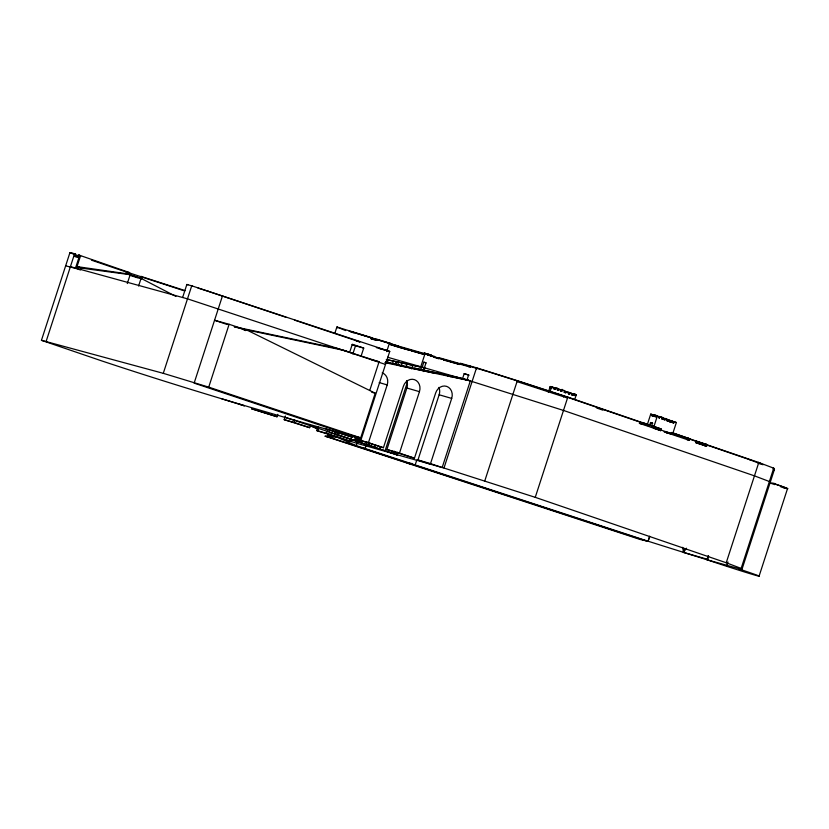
<?xml version="1.0" encoding="UTF-8"?>
<svg xmlns="http://www.w3.org/2000/svg" width="829" height="829" viewBox="0 0 829 829"><rect width="100%" height="100%" fill="white"/><g stroke="black" fill="none" stroke-linecap="round" stroke-linejoin="round"><path stroke-width="1.24" d="M41.45 340.315L163.282 373.33L191.727 285.808L389.744 351.413L361.309 438.935C274.109 414.79 187.261 389.35 101.397 360.791L41.45 340.315L69.885 252.793L75.543 253.923L74.942 255.788L78.102 256.845L78.703 254.98L80.527 255.85L76.682 267.694M46.217 341.144L74.651 253.622M79.667 255.301L75.429 268.337L80.382 269.933L81.812 268.192L130.163 274.71L141.075 278.368L175.903 296.419M126.65 273.674L127.262 271.819L129.065 272.399L128.454 274.254L129.065 272.399M126.961 274.316L127.728 271.953L78.703 254.98M127.293 283.539L130.163 274.71L127.127 273.808L76.859 266.586L75.429 268.337L65.657 265.829M140.94 276.378C140.225 281.145 140.474 274.782 142.205 276.782L141.438 279.155M138.588 286.026L141.075 278.368L141.604 278.648L127.127 273.808M182.618 297.507L186.857 284.471L192.442 286.057M222.566 295.601L194.131 383.122L361.309 438.935M163.282 373.33L208.721 387.133L229.136 324.284L247.788 330.502L375.216 393.205L360.698 437.867L346.107 433.857M277.041 416.759L251.55 408.77L277.041 416.759L277.85 414.303M310.471 425.225L309.673 427.681L284.181 419.692L285.373 416.003M284.181 419.692L293.922 422.407L294.72 419.951M334.916 333.082L336.885 327.02L371.92 337.724L371.61 338.647L371.92 337.724M337.102 328.118L337.403 327.196M705.21 445.204L705.52 444.261L758.794 462.509L773.716 468.178L774.483 469.266L741.914 569.513L741.147 568.425L726.225 562.756L535.254 497.338L443.981 468.043L356.895 443.308L316.802 430.614L317.994 426.914M316.802 430.614L326.543 433.329L327.341 430.873M352.812 354.035L355.486 345.828L363.713 348.066L361.05 356.273M335.413 431.37L334.626 433.816L354.429 440.365L355.62 436.707M337.03 434.51L337.828 432.054M376.832 340.242L376.812 339.196L389.837 343.185M351.517 438.976L350.729 441.422L326.543 433.329M369.765 390.407L379.071 361.776L337.963 348.574L234.462 326.761M356.346 437.08L355.154 440.748L329.196 432.261L331.569 432.945M394.314 451.194L393.516 453.629L359.931 442.417L356.024 441.049L356.822 438.593M356.895 443.308L357.693 440.862M386.687 351.631L389.464 343.061L390.366 343.341L390.065 344.273L397.557 346.781M741.914 569.513L707.033 559.772L648.102 541.223L356.221 445.629L357.009 443.183M359.931 442.417L360.719 439.981M386.034 362.086L386.822 359.651L424.676 367.879L423.484 371.537M361.33 442.883L362.118 440.437M387.475 362.408L388.262 359.973M438.303 358.656L434.137 357.361L434.437 356.429L398.013 345.973L397.713 346.905L390.345 344.657M366.325 444.489L367.123 442.033M392.594 363.63L393.392 361.185M365.869 446.075L365.071 448.52L361.175 447.691M406.676 380.656A9.793 8.466 -73.9 0 1 406.894 388.034L386.915 449.505L399.474 453.131L419.453 391.661A9.793 8.466 -73.9 0 0 414.448 379.641A9.793 8.466 -73.9 0 0 403.402 386.241L383.423 447.722L355.879 439.038L368.439 442.665L387.205 384.915A9.793 8.466 -73.9 0 0 382.2 372.895M369.05 445.453L369.858 442.997M395.464 364.18L396.262 361.713M371.319 446.23L372.107 443.795M397.827 364.636L398.625 362.2M374.822 447.401L375.62 444.945M401.443 365.444L402.241 362.998M379.516 448.924L380.314 446.468M406.283 366.563L407.08 364.107M385.07 450.841L407.319 382.397M411.681 368.946L412.873 365.278M424.002 353.973L424.313 353.04L425.567 353.413L425.256 354.346L389.537 344.118M424.438 354.118L424.313 353.04M420.78 366.739L425.153 353.278L427.878 354.076L427.577 354.999L427.878 354.076M420.811 369.651L421.598 367.216M387.557 357.226L422.179 367.143L423.795 362.18L426.013 362.822L424.396 367.796L467.401 380.169M428.21 355.164L428.51 354.232L431.256 355.03L430.956 355.962M428.624 355.299L428.51 354.232M396.49 454.634L397.288 452.188M433.702 357.216L434.437 356.429M438.645 358.615L438.955 357.682L484.737 370.636M439.08 358.76L438.955 357.682M386.915 449.505L414.459 458.188L435.65 392.987A9.793 8.466 -73.9 0 1 446.696 386.387A9.793 8.466 -73.9 0 1 451.701 398.407L430.52 463.608L417.951 459.981L439.142 394.78A9.793 8.466 -73.9 0 0 438.924 387.402M415.194 464.903L416.79 460.012M469.1 365.713L468.799 366.646L469.1 365.713L460.364 363.226L460.489 364.304M770.141 482.613L769.385 481.525L754.463 475.856L563.492 410.438L466.996 379.91L468.613 374.946L464.157 373.682L462.541 378.656L467.857 380.014M470.147 365.993L470.261 367.06L470.147 365.993L476.893 367.921L476.592 368.853M386.21 362.138L459.204 377.713L470.333 380.853L442.168 467.535L430.52 463.608M443.981 468.043L476.551 367.796L517.431 380.708M484.768 480.913L517.337 380.666L567.824 397.091L535.254 497.338M548.332 392.272L550.207 386.521L552.373 387.05M550.57 386.583L550.187 387.785L550.788 386.583L554.56 387.785L554.186 388.925M551.969 388.283L550.694 387.879L551.098 386.635M551.212 386.76L550.694 387.879M550.145 391.412L551.637 386.832M554.332 389.184L554.632 388.262L553.855 388.034L556.684 388.967M555.243 387.941C554.87 391.993 554.674 384.998 558.104 388.842L557.565 390.241M555.534 388.003L555.129 389.247L554.021 388.915L554.394 387.775M558.58 390.366L558.912 389.143L558.518 390.355L557.42 390.024L558.104 388.842M557.43 390.221L557.927 389.112M560.808 391.133C561.834 388.656 562.87 388.718 561.938 391.475M560.943 391.35C560.445 388.594 566.694 390.552 564.653 392.563L563.938 392.324M566.311 391.651L565.482 392.666L566.311 391.651L566 392.801L564.611 392.386L565.036 391.195M563.513 396.946L563.824 396.013L520.664 381.972M569.678 394.013C570.197 391.112 569.958 395.734 568.342 393.609L568.963 392.511L568.601 393.858M568.342 393.609L568.466 392.262L571.585 393.257M569.761 392.915L572.383 393.744L571.989 394.801L573.015 395.132L573.181 393.889L576.248 394.884L574.756 399.464M572.404 395.101L572.777 393.962L572.02 394.998L571.326 394.78M573.243 393.899L572.87 395.05M574.259 395.568L574.787 394.438L574.414 395.599M661.055 428.925L660.288 430.396L639.428 423.35L639.936 421.795L661.055 428.925L660.568 430.562L659.646 430.22L659.853 429.598L660.775 429.94L660.153 430.448L660.796 430.676L660.35 429.826M647.387 424.407L650.734 414.096L653.2 414.873L652.827 416.023L651.905 415.712L652.288 414.552M649.615 425.308L650.516 422.51L652.516 423.111L651.304 426.831M655.635 416.863L656.091 415.464L653.345 414.604L652.889 416.003L651.905 415.712M657.47 416.158L655.635 415.567L655.262 416.718L654.568 416.51L655.024 415.101L656.091 415.464M656.454 417.111L656.827 415.971L655.635 415.567M653.604 427.526L657.324 416.075L659.179 416.718L659.335 418.034L659.801 416.614L662.371 417.484L661.791 418.914L662.589 419.153L661.905 418.914M659.801 416.614L658.827 417.899L659.335 418.034M662.63 419.412L662.951 418.044L662.153 417.806L667.646 419.754L666.754 419.484M663.832 419.609L664.703 418.645L664.34 419.754L665.179 420.044L665.625 418.686L664.827 418.448L664.381 419.806M664.827 418.448L667.646 419.381L667.262 420.79L668.06 421.028L668.423 419.899L667.625 419.661L670.443 420.583L670.081 421.723L669.314 421.484L669.677 420.355L670.443 420.583M667.873 421.215L668.247 420.065L671.49 421.142M666.133 432.489L666.34 431.868L665.293 431.526L665.086 432.147L671.231 434.137L671.739 432.583L670.868 434.023M671.189 421.08L670.889 421.992L669.863 421.681L670.153 420.759L673.376 421.826L670.153 420.759M670.133 421.94L670.495 420.8M668.133 433.152L668.34 432.531L666.34 431.868M671.811 422.344L672.101 421.422M672.423 422.635L672.827 421.391L673.687 421.692M672.62 434.044L676.36 422.531L673.324 421.526L672.941 422.728L673.739 422.966L674.122 421.764M648.102 541.223L649.698 536.332L648.102 541.223L640.102 539.451L325.144 436.209L331.548 435.671M686.982 439.639L689.386 440.354L689.883 438.8L671.739 432.583M695.863 441.588L696.495 441.795L696.049 441.028L697.749 441.556M706.028 446.023L706.733 446.282L695.842 442.676L696.35 441.121M705.303 445.919L705.51 445.297L701.904 444.054M705.634 444.924L705.51 444.271L706.681 444.613M684.692 548.757L683.49 552.435L707.21 559.212L708.443 555.585L707.033 559.772M707.448 559.896L708.64 556.218M726.225 562.756L758.794 462.509M726.805 565.647L727.997 561.969M759.955 464.012L760.255 463.079L758.4 462.395L758.286 463.38M773.167 469.027L773.478 468.095L773.934 470.116M741.147 568.425L773.716 468.178M771.758 482.913C771.125 483.939 773.654 482.281 775.333 484.105A34.217 0.653 18 0 1 785.167 488.115M759.115 576.051L787.55 488.53M686.474 548.228L683.49 552.435L682.681 547.327M706.795 444.613L706.339 444.499M325.144 436.209L330.025 437.515L337.735 436.779M334.512 435.857L326.823 436.5L334.522 435.867M412.345 463.546L407.194 463.121L411.308 464.074M551.606 386.956L552.632 387.195M553.264 387.495L550.207 386.521M560.414 389.951L557.803 389.091M567.482 392.293L565.212 391.547M576.248 394.884L574.632 394.417M70.89 253.114L75.543 253.923M245.425 330.605L241.954 328.895L346.719 350.978M385.516 362.19L399.319 365.133L396.283 364.294M461.981 378.501L414.573 368.19M467.556 380.065L447.422 375.775L450.572 376.635M384.894 362.636L470.333 380.853M386.273 359.496L424.676 367.879M667.21 420.728L666.703 420.593L668.06 421.028M294.792 320.201L360.024 341.973L356.263 340.926M70.424 266.658L187.489 298.844L348.398 352.056M434.002 373.102L399.899 365.641L403.049 366.501M371.402 359.672L379.071 361.776M229.136 324.284L214.545 320.263L227.374 324.543M234.296 326.792L240.856 328.595M241.954 328.895L247.788 330.502M371.713 392.241L375.216 393.205M340.232 435.712L335.413 434.355M427.163 354.864L470.261 367.06M459.971 364.47L430.52 355.817L431.256 355.03M443.556 360.004L459.525 364.511M376.376 347.589L388.469 350.999M378.698 348.284L389.744 351.413M424.396 367.858L422.179 367.154L422.831 367.33M398.79 347.133L424.749 354.532M398.956 347.268L408.884 350.107M411.36 350.822L423.774 354.377M394.749 454.199L397.744 455.059L355.61 440.924M286.285 417.712L354.429 440.365M439.142 394.78L451.701 398.407M406.894 388.034L419.453 391.661M379.205 382.604L387.205 384.915M654.33 415.412L653.656 415.215L655.438 415.826M705.023 445.815L706.36 446.157L705.334 445.764M659.366 417.018L660.071 417.225M668.247 420.065L667.5 419.847L669.759 420.624M78.786 267.29L81.812 268.192L76.859 266.586M653.2 414.873L652.485 414.655L653.563 415.028M662.205 417.951L663.024 418.199M676.36 422.531L671.024 420.852L672.226 421.246M639.646 422.738L642.081 423.474M639.428 423.35L641.822 424.065L642.33 422.51L660.796 428.852M689.883 438.8L686.795 437.857L687.49 438.085M664.817 418.821L665.656 419.07M348.885 330.989L398.013 345.973M350.626 331.538L398.386 346.107M371.299 338.543L376.511 340.128M370.687 338.667L375.599 340.159M695.842 442.676L697.251 443.111M658.216 416.417L659.179 416.718M664.122 418.614L665.096 418.904M662.371 417.484L659.293 416.469M464.157 373.682L469.017 375.205M484.395 370.522L519.565 381.63M697.541 441.484L699.096 441.981M697.034 443.038L698.588 443.536M422.179 367.154L424.635 367.91M668.34 432.531L678.215 435.847M698.971 441.93L700.578 442.458M698.464 443.484L700.07 444.002M186.857 284.471L187.965 284.824M198.007 288.046L208.493 291.393M573.865 394.293L575.15 394.708L572.383 393.858M696.049 441.028C698.163 441.142 695.034 444.645 696.671 441.235L671.376 432.469M142.07 276.762L185.168 290.637M183.872 290.699L118.982 269.539M138.039 277.953L129.531 275.207L130.132 273.342L125.438 271.736M517.13 381.641L567.347 397.972L567.658 397.039L639.947 421.806M700.546 442.437L702.153 442.966M700.039 443.992L701.645 444.51M558.518 389.039L565.098 391.205M565.844 391.526L568.963 392.511M330.025 437.515L646.641 541.068M550.788 386.583L552 386.977M702.09 442.945L703.697 443.474M701.583 444.499L703.189 445.018M739.043 568.974L746.898 571.627A34.217 0.653 18 0 1 754.804 575.088A34.217 0.653 18 0 1 714.018 562.124L707.116 559.793M674.609 422.002L673.417 421.609L673.024 422.811L673.739 422.966M390.366 343.341L390.065 344.273M208.4 291.373L286.005 317.289M363.713 348.066L352.294 344.253L349.62 352.46L385.506 364.439M352.056 344.677L355.486 345.828M208.721 387.133L360.698 437.867M423.795 362.18L426.002 362.915M239.882 404.324L244.42 405.847L221.695 398.78M293.922 422.407L309.673 427.681M769.809 482.924L774.752 484.613M337.02 432.064L352.387 437.256L325.88 428.925M368.439 442.665L383.423 447.722M399.474 453.131L414.459 458.188M417.951 459.981L431.039 464.395M703.531 443.422L705.054 443.929M703.033 444.976L704.546 445.484M354.667 440.613L356.024 441.049M69.885 252.793L80.662 256.472M91.439 260.151L117.78 269.135M73.936 256.223L77.584 257.467M662.951 418.044L664.703 418.645M650.734 414.096L653.055 414.883M656.361 416.034L658.361 416.718M669.314 421.484L669.863 421.681M670.081 421.723L670.889 421.992M650.516 422.51L652.692 423.256M563.647 395.961L648.444 425.008M672.298 433.194L749.799 459.732M596.756 408.044L602.88 410.148M639.636 422.728L649.387 426.065M653.045 427.318L678.65 436.095M699.686 443.297L695.749 441.961L705.531 445.142M665.718 432.355L689.386 440.354M653.397 428.147L659.345 430.178M664.102 431.805L667.666 433.028M653.345 414.604L654.268 414.914M704.805 443.857L706.888 444.582L705.831 444.22M704.308 445.411L705.634 445.857M659.646 430.22L660.568 430.562M749.416 459.608L763.043 464.758M352.014 439.671L353.03 440.064M350.439 331.579L353.527 332.833M336.885 327.02L345.672 330.574M311.01 425.764L317.797 428.645M335.258 436.365L356.221 445.629M310.222 425.691L318.45 429.443M327.849 433.733L332.553 435.878M784.265 487.856A34.217 0.653 18 0 1 780.835 486.861M784.586 487.918A33.554 0.642 18 0 1 782.7 487.379M774.949 483.991A33.554 0.642 18 0 1 786.835 488.478M684.723 548.767L683.49 552.435L684.764 548.777M574.507 394.127L575.73 394.531L574.507 394.127M653.812 416.324L652.827 416.023L653.812 416.324"/></g></svg>
